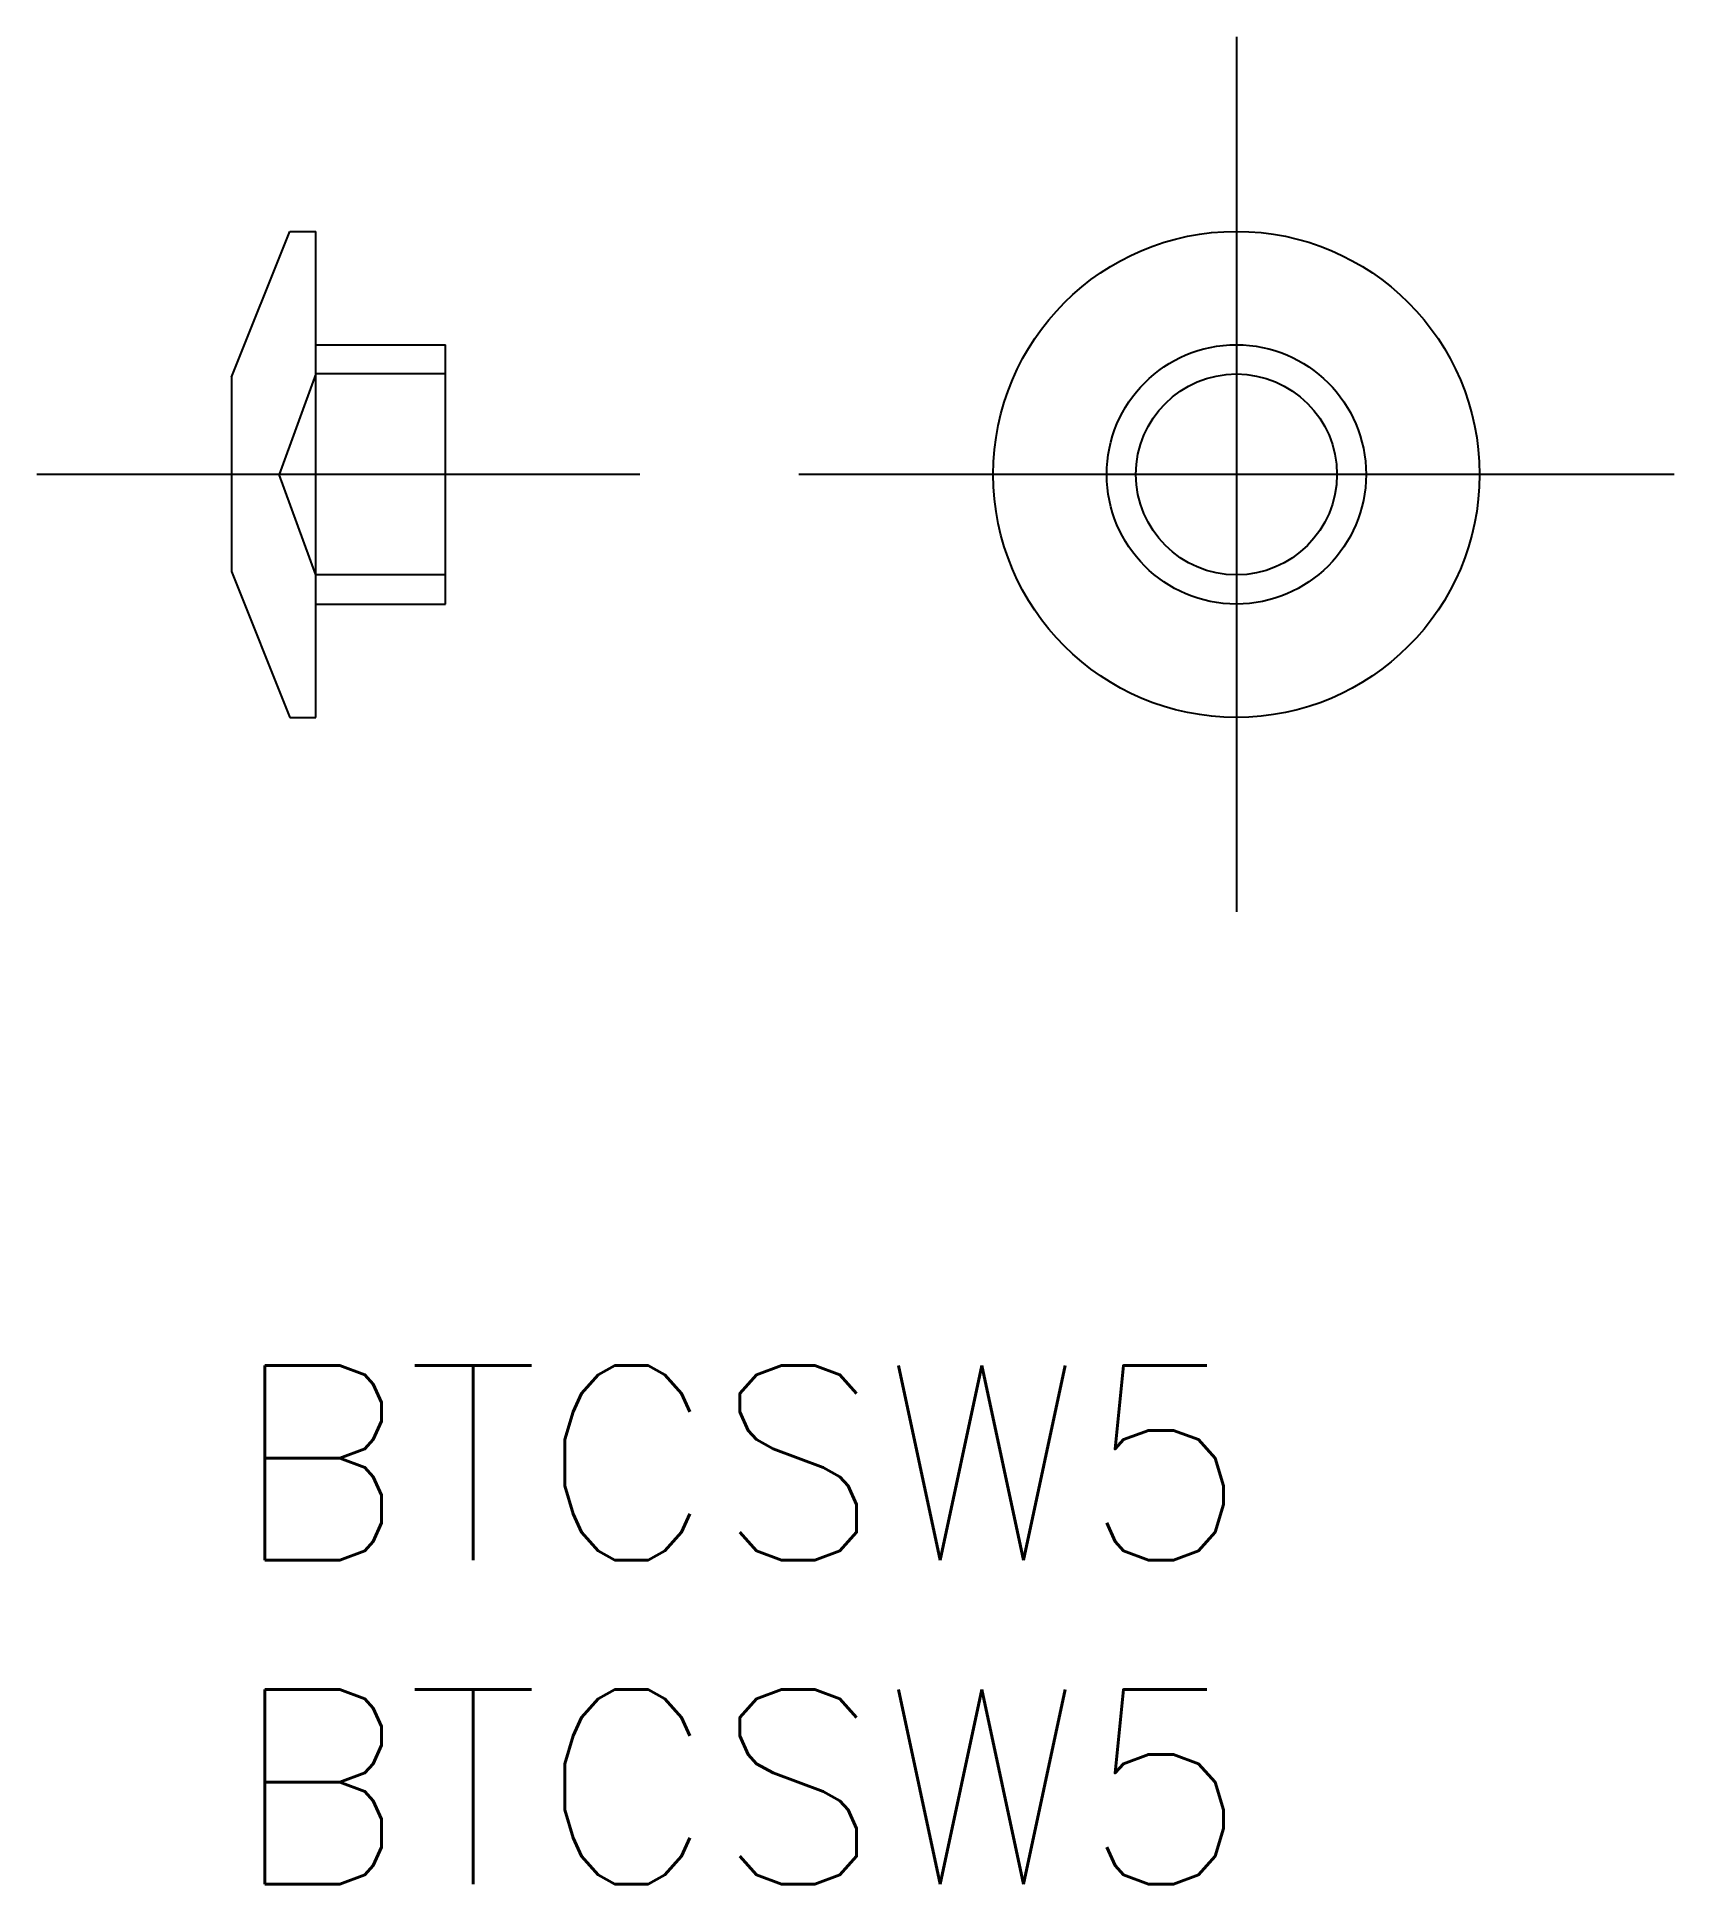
# Model space of a CAD drawing. Extents: x -3 to 22.2, y -8 to 20.5.
import ezdxf

# ---------------------------------------------------------------- set-up
doc = ezdxf.new("R2010")
doc.units = 0
doc.header["$LTSCALE"] = 0.5
doc.linetypes.add('CENTER', pattern=[50.8, 31.75, -6.35, 6.35, -6.35])
doc.linetypes.add('DASHED', pattern=[19.05, 12.7, -6.35])
for name, color, linetype in [('MSM_CENTER', 1, 'CENTER'), ('MSM_CONTINUOUS', 7, 'CONTINUOUS'), ('MSM_DASHED', 4, 'DASHED'), ('MSM_PART_NUMBER', 7, 'CONTINUOUS')]:
    doc.layers.add(name, color=color, linetype=linetype)
doc.styles.get("Standard").update_dxf_attribs({"font": 'txt.shx', "height": 1, "bigfont": 'bigfont.shx'})

# ---------------------------------------------------------------- blocks, each defined once
blk = doc.blocks.new('*U5')
at = {"layer": 'MSM_PART_NUMBER'}
blk.add_text('BTCSW5', height=3, dxfattribs=at).set_placement((0, -3))
blk = doc.blocks.new('*U6')
at = {"layer": 'MSM_PART_NUMBER'}
blk.add_text('BTCSW5', height=3, dxfattribs=at).set_placement((0, -8))

msp = doc.modelspace()

# ---------------------------------------------------------------- linework, layer by layer
at = {"layer": 'MSM_CENTER'}
for p, q in [((15.5, 20.5), (15.5, 7)), ((6.3, 13.75), (-3, 13.75)), ((22.25, 13.75), (8.75, 13.75))]:
    msp.add_line(p, q, dxfattribs=at)
at = {"layer": 'MSM_CONTINUOUS'}
for p, q in [((0, 15.25), (0.9, 17.5)), ((0.9, 17.5), (1.3, 17.5)), ((1.3, 10), (1.3, 17.5)), ((1.3, 15.75), (3.3, 15.75)), ((3.3, 11.75), (3.3, 15.75)), ((0, 15.25), (0, 12.25)), ((0, 12.25), (0.9, 10)), ((1.3, 11.75), (3.3, 11.75)), ((0.9, 10), (1.3, 10))]:
    msp.add_line(p, q, dxfattribs=at)
for radius in [3.75, 2, 1.55]:
    msp.add_circle((15.5, 13.75), radius, dxfattribs=at)
at = {"layer": 'MSM_DASHED'}
for p, q in [((1.3, 15.3), (0.736, 13.75)), ((3.3, 15.3), (1.3, 15.3)), ((1.3, 12.2), (0.736, 13.75)), ((3.3, 12.2), (1.3, 12.2))]:
    msp.add_line(p, q, dxfattribs=at)

# ---------------------------------------------------------------- block references
at = {"layer": 'MSM_CONTINUOUS'}
for name in ['*U5', '*U6']:
    msp.add_blockref(name, (0, 0), dxfattribs=at)

doc.saveas('drawing.dxf')
